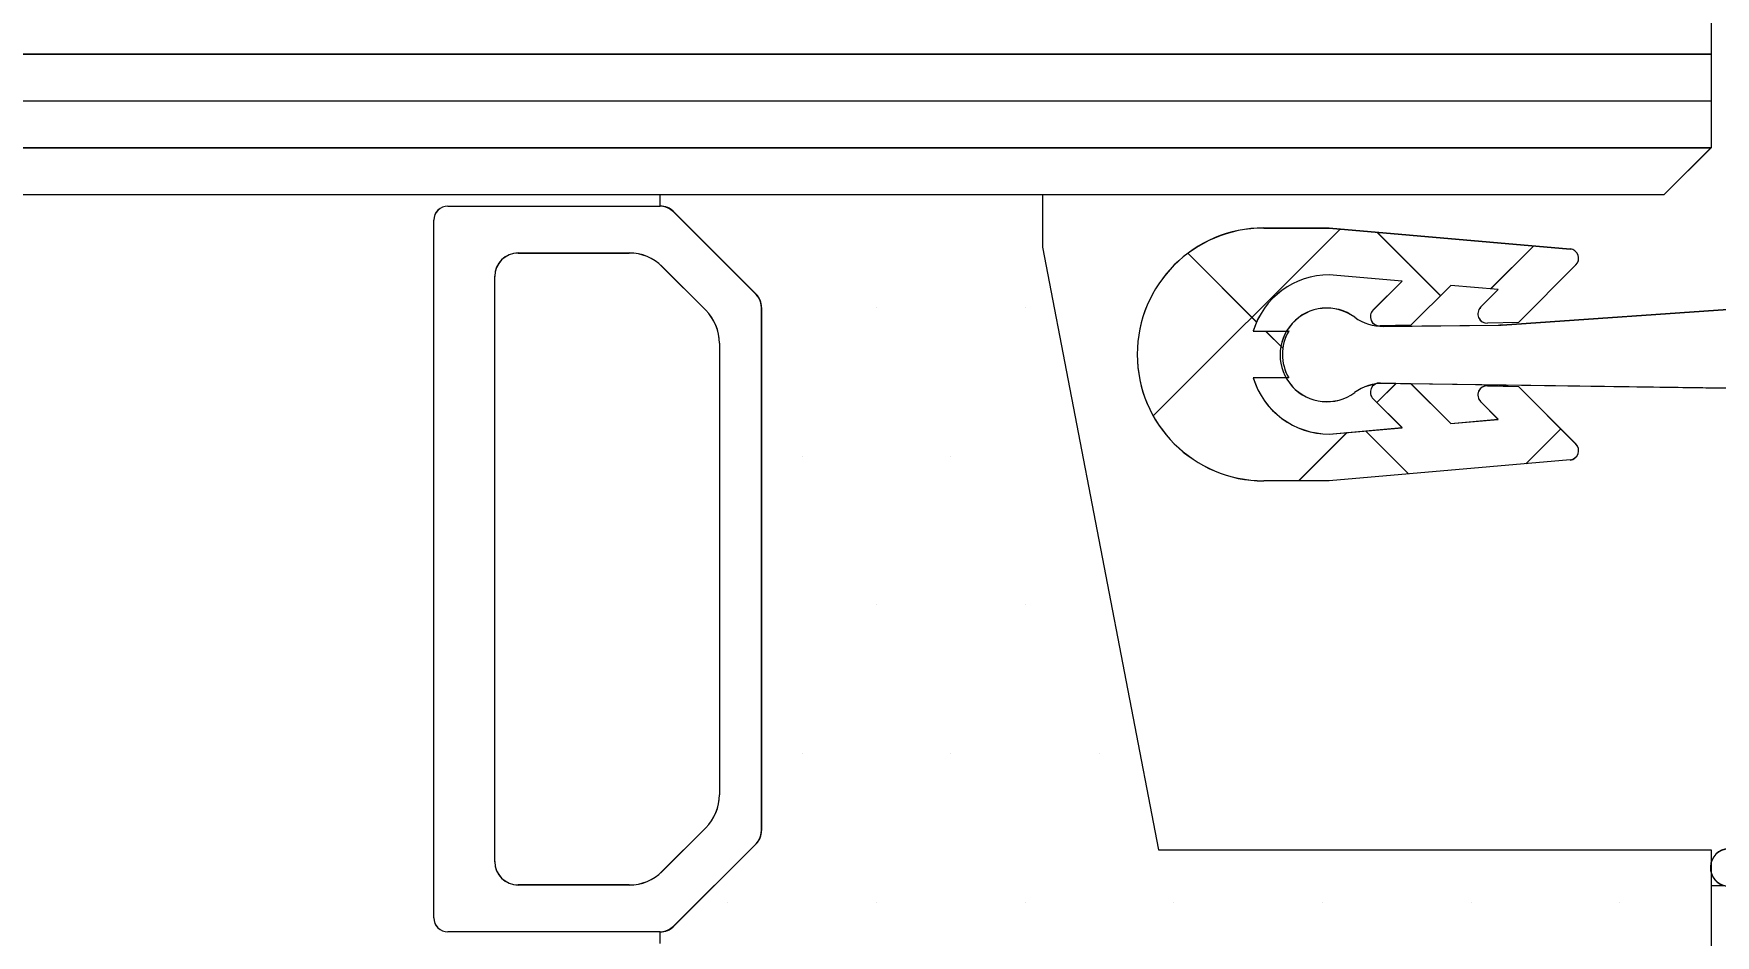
# Model space of a CAD drawing. Extents: x 820 to 5791, y 1495 to 5010.
# Drawn here: x 3659.07 to 3662.662, y 2077.625 to 2079.551 of the extents above; entities that cross this region are included whole.
import ezdxf

# ---------------------------------------------------------------- set-up
doc = ezdxf.new("R2010")
doc.units = 0
doc.header["$LTSCALE"] = 20
doc.layers.get('0').update_dxf_attribs({"linetype": 'CONTINUOUS', "lineweight": 15})
doc.layers.get('DEFPOINTS').update_dxf_attribs({"linetype": 'CONTINUOUS'})
doc.layers.add('_00_TT_PLASTER INTERIOR', color=60, linetype='CONTINUOUS', lineweight=0)
doc.layers.add('ölç', color=63, linetype='CONTINUOUS', lineweight=20)
doc.layers.add('dış ölçü', color=7, linetype='CONTINUOUS', lineweight=20, true_color=0x0d6787)
doc.styles.add('TRS', font='times.ttf', dxfattribs={"width": 0.8})
doc.dimstyles.new('dış ölçü', dxfattribs={"dimtxt": 12, "dimasz": 5, "dimexe": 5, "dimexo": 35, "dimgap": 5, "dimtad": 1, "dimdec": 0, "dimdsep": 46, "dimtxsty": 'TRS', "dimblk": 'DOT', "dimcen": 0, "dimdle": 0.1, "dimclrd": 256, "dimclre": 256, "dimclrt": 73, "dimadec": 0, "dimazin": 0, "dimtfac": 0.3, "dimtdec": 0, "dimtix": 1, "dimtmove": 2, "dimatfit": 3, "dimldrblk": 'DOT', "dimfxl": 1, "dimfxlon": 1, "dimtolj": 1, "dimarcsym": 0})

# ---------------------------------------------------------------- blocks, each defined once
blk = doc.blocks.new('_Dot')
at = {"layer": 'ölç', "color": 0, "lineweight": -2}
blk.add_line((-0.5, 0), (-1, 0), dxfattribs=at)
at = {"layer": 'ölç', "color": 0, "const_width": 0.5}
blk.add_lwpolyline([(-0.25, 0, 1), (0.25, 0, 1)], format="xyb", close=True, dxfattribs=at)
blk = doc.blocks.new('*D178')
at = {"layer": 'DEFPOINTS', "color": 0, "transparency": 16777216}
for p in [(3678.3798, 2110.7498), (3478.3798, 2110.0445), (3678.3798, 1809.2783)]:
    blk.add_point(p, dxfattribs=at)
at = {"layer": 'dış ölçü', "lineweight": -2, "transparency": 16777216}
for p, q in [((3478.3798, 1810.2783), (3478.3798, 1804.2783)), ((3678.3798, 1810.2783), (3678.3798, 1804.2783)), ((3483.3798, 1809.2783), (3673.3798, 1809.2783))]:
    blk.add_line(p, q, dxfattribs=at)
at = {"layer": 'dış ölçü', "lineweight": -2, "transparency": 16777216, "xscale": 5, "yscale": 5, "zscale": 5, "rotation": 180}
blk.add_blockref('_Dot', (3478.3798, 1809.2783), dxfattribs=at)
at = {"layer": 'dış ölçü', "lineweight": -2, "transparency": 16777216, "xscale": 5, "yscale": 5, "zscale": 5}
blk.add_blockref('_Dot', (3678.3798, 1809.2783), dxfattribs=at)
at = {"layer": 'dış ölçü', "color": 73, "transparency": 16777216, "insert": (3578.3798, 1820.3821), "char_height": 12, "attachment_point": 5, "style": 'TRS'}
blk.add_mtext('\\A1;200', dxfattribs=at)
blk = doc.blocks.new('*D180')
at = {"layer": 'DEFPOINTS', "color": 0, "transparency": 16777216}
for p in [(3700.9717, 2100.0445), (2054.2879, 2083.4408), (3700.9717, 1729.2783)]:
    blk.add_point(p, dxfattribs=at)
at = {"layer": 'dış ölçü', "lineweight": -2, "transparency": 16777216}
for p, q in [((2054.2879, 1730.2783), (2054.2879, 1724.2783)), ((3700.9717, 1730.2783), (3700.9717, 1724.2783)), ((2059.2879, 1729.2783), (3695.9717, 1729.2783))]:
    blk.add_line(p, q, dxfattribs=at)
at = {"layer": 'dış ölçü', "lineweight": -2, "transparency": 16777216, "xscale": 5, "yscale": 5, "zscale": 5, "rotation": 180}
blk.add_blockref('_Dot', (2054.2879, 1729.2783), dxfattribs=at)
at = {"layer": 'dış ölçü', "lineweight": -2, "transparency": 16777216, "xscale": 5, "yscale": 5, "zscale": 5}
blk.add_blockref('_Dot', (3700.9717, 1729.2783), dxfattribs=at)
at = {"layer": 'dış ölçü', "color": 73, "transparency": 16777216, "insert": (2877.6298, 1740.3994), "char_height": 12, "attachment_point": 5, "style": 'TRS'}
blk.add_mtext('\\A1;1647', dxfattribs=at)
blk = doc.blocks.new('HGJFG')
at = {"color": 9}
for p, q in [((-1501.9346, -3290.0903), (-1501.9346, -3291.0423)), ((-1501.9346, -3290.0906), (-1501.9346, -3291.0426)), ((-1587.6277, -3290.8423), (-1501.9346, -3290.8423)), ((-1587.6277, -3290.8426), (-1501.9346, -3290.8426)), ((-1587.6277, -3290.9423), (-1501.9346, -3290.9423)), ((-1587.6277, -3290.9426), (-1501.9346, -3290.9426)), ((-1587.6277, -3291.0423), (-1501.9346, -3291.0423)), ((-1587.6277, -3291.0426), (-1501.9346, -3291.0426)), ((-1501.9346, -3291.0423), (-1502.0346, -3291.1423)), ((-1501.9346, -3291.0426), (-1502.0346, -3291.1426)), ((-1587.6277, -3291.1423), (-1502.0346, -3291.1423)), ((-1587.6277, -3291.1426), (-1502.0346, -3291.1426)), ((-1504.179, -3291.1673), (-1504.179, -3291.1423)), ((-1504.179, -3291.1423), (-1503.3625, -3291.1423)), ((-1504.179, -3291.1676), (-1504.179, -3291.1426)), ((-1504.179, -3291.1426), (-1503.3625, -3291.1426)), ((-1503.3625, -3291.1423), (-1503.3625, -3291.2551)), ((-1503.3625, -3291.1426), (-1503.3625, -3291.2553)), ((-1504.1685, -3291.1688), (-1504.179, -3291.1673)), ((-1504.1685, -3291.169), (-1504.179, -3291.1676)), ((-1504.1591, -3291.1727), (-1504.1685, -3291.1688)), ((-1504.1591, -3291.1729), (-1504.1685, -3291.169)), ((-1504.1507, -3291.1791), (-1504.1591, -3291.1727)), ((-1504.1507, -3291.1793), (-1504.1591, -3291.1729)), ((-1503.9742, -3291.3556), (-1504.1507, -3291.1791)), ((-1503.9742, -3291.3559), (-1504.1507, -3291.1793)), ((-1503.1259, -3291.6155), (-1502.7264, -3291.2161)), ((-1502.8901, -3291.214), (-1502.7502, -3291.214)), ((-1502.8901, -3291.2143), (-1502.7502, -3291.2143)), ((-1502.7502, -3291.214), (-1502.2356, -3291.2588)), ((-1502.7502, -3291.2143), (-1502.2356, -3291.259)), ((-1503.126, -3291.6156), (-1502.7266, -3291.2163)), ((-1502.5126, -3291.3586), (-1502.6482, -3291.2229)), ((-1502.5124, -3291.3587), (-1502.648, -3291.2231)), ((-1502.4053, -3291.344), (-1502.3133, -3291.252)), ((-1503.3625, -3291.2551), (-1503.1146, -3292.5423)), ((-1503.3625, -3291.2553), (-1503.1146, -3292.5426)), ((-1502.9053, -3291.4148), (-1503.0521, -3291.268)), ((-1502.9053, -3291.4149), (-1503.0519, -3291.2682)), ((-1502.4055, -3291.3442), (-1502.3135, -3291.2522)), ((-1502.5947, -3291.3275), (-1502.7501, -3291.314)), ((-1502.5947, -3291.3278), (-1502.7501, -3291.3143)), ((-1502.2232, -3291.2928), (-1502.3462, -3291.4158)), ((-1502.2232, -3291.2931), (-1502.3462, -3291.416)), ((-1503.9678, -3291.3639), (-1503.9742, -3291.3556)), ((-1503.9678, -3291.3641), (-1503.9742, -3291.3559)), ((-1502.6563, -3291.3892), (-1502.5947, -3291.3275)), ((-1502.6563, -3291.3894), (-1502.5947, -3291.3278)), ((-1502.4906, -3291.3366), (-1502.5756, -3291.4216)), ((-1502.4906, -3291.3368), (-1502.5756, -3291.4218)), ((-1502.389, -3291.3454), (-1502.4906, -3291.3366)), ((-1502.389, -3291.3456), (-1502.4906, -3291.3368)), ((-1502.4269, -3291.3833), (-1502.389, -3291.3454)), ((-1502.4269, -3291.3835), (-1502.389, -3291.3456)), ((-1503.9638, -3291.3735), (-1503.9678, -3291.3639)), ((-1503.9638, -3291.3737), (-1503.9678, -3291.3641)), ((-1503.9625, -3291.3839), (-1503.9638, -3291.3735)), ((-1503.9625, -3291.3841), (-1503.9638, -3291.3737)), ((-1503.9625, -3292.5008), (-1503.9625, -3291.3839)), ((-1503.9625, -3292.501), (-1503.9625, -3291.3841)), ((-1503.7173, -3291.3839), (-1503.7173, -3291.3839)), ((-1503.7173, -3291.3839), (-1503.7173, -3291.3839)), ((-1503.3998, -3291.3839), (-1503.3998, -3291.3839)), ((-1503.3998, -3291.3839), (-1503.3998, -3291.3839)), ((-1502.3806, -3291.4211), (-1501.7562, -3291.3779)), ((-1502.3806, -3291.4213), (-1501.7562, -3291.3781)), ((-1502.5756, -3291.4216), (-1502.6416, -3291.4233)), ((-1502.5756, -3291.4218), (-1502.6416, -3291.4235)), ((-1502.634, -3291.4241), (-1502.3893, -3291.4214)), ((-1502.634, -3291.4243), (-1502.3893, -3291.4216)), ((-1502.3462, -3291.4158), (-1502.4122, -3291.4175)), ((-1502.3462, -3291.416), (-1502.4122, -3291.4177)), ((-1502.3893, -3291.4214), (-1502.3893, -3291.4214)), ((-1502.3893, -3291.4216), (-1502.3893, -3291.4216)), ((-1502.9125, -3291.4341), (-1502.8367, -3291.4341)), ((-1502.9125, -3291.4343), (-1502.8367, -3291.4343)), ((-1502.8492, -3291.4709), (-1502.8861, -3291.4341)), ((-1502.8492, -3291.4709), (-1502.8858, -3291.4343)), ((-1502.8366, -3291.5341), (-1502.9125, -3291.5341)), ((-1502.8366, -3291.5343), (-1502.9125, -3291.5343)), ((-1502.6484, -3291.587), (-1502.6072, -3291.5459)), ((-1502.6483, -3291.5869), (-1502.607, -3291.5456)), ((-1502.6416, -3291.5447), (-1502.5756, -3291.5464)), ((-1502.6416, -3291.545), (-1502.5756, -3291.5467)), ((-1501.6817, -3291.5594), (-1502.634, -3291.5461)), ((-1501.6817, -3291.5597), (-1502.634, -3291.5463)), ((-1502.5756, -3291.5464), (-1502.4906, -3291.6315)), ((-1502.5756, -3291.5467), (-1502.4906, -3291.6317)), ((-1502.4122, -3291.5506), (-1502.3462, -3291.5523)), ((-1502.4122, -3291.5509), (-1502.3462, -3291.5526)), ((-1502.3462, -3291.5523), (-1502.2232, -3291.6753)), ((-1502.3462, -3291.5526), (-1502.2232, -3291.6755)), ((-1502.5947, -3291.6405), (-1502.6563, -3291.5789)), ((-1502.5947, -3291.6407), (-1502.6563, -3291.5791)), ((-1502.389, -3291.6226), (-1502.4269, -3291.5848)), ((-1502.389, -3291.6229), (-1502.4269, -3291.585)), ((-1502.7501, -3291.6541), (-1502.5947, -3291.6405)), ((-1502.7501, -3291.6543), (-1502.5947, -3291.6407)), ((-1502.4906, -3291.6315), (-1502.389, -3291.6226)), ((-1502.4906, -3291.6317), (-1502.389, -3291.6229)), ((-1502.3301, -3291.7178), (-1502.2555, -3291.6432)), ((-1502.3299, -3291.7175), (-1502.2554, -3291.6431)), ((-1502.8156, -3291.7543), (-1502.7124, -3291.651)), ((-1502.8154, -3291.754), (-1502.7121, -3291.6508)), ((-1502.5808, -3291.7393), (-1502.6728, -3291.6473)), ((-1502.5806, -3291.7395), (-1502.6726, -3291.6475)), ((-1503.8761, -3291.7014), (-1503.8761, -3291.7014)), ((-1503.8761, -3291.7014), (-1503.8761, -3291.7014)), ((-1503.5586, -3291.7014), (-1503.5586, -3291.7014)), ((-1503.5586, -3291.7014), (-1503.5586, -3291.7014)), ((-1502.2356, -3291.7093), (-1502.7501, -3291.754)), ((-1502.2356, -3291.7096), (-1502.7501, -3291.7543)), ((-1502.7501, -3291.754), (-1502.8901, -3291.754)), ((-1502.7501, -3291.7543), (-1502.8901, -3291.7543)), ((-1503.7173, -3292.0189), (-1503.7173, -3292.0189)), ((-1503.7173, -3292.0189), (-1503.7173, -3292.0189)), ((-1503.3998, -3292.0189), (-1503.3998, -3292.0189)), ((-1503.3998, -3292.0189), (-1503.3998, -3292.0189)), ((-1503.8761, -3292.3364), (-1503.8761, -3292.3364)), ((-1503.8761, -3292.3364), (-1503.8761, -3292.3364)), ((-1503.5586, -3292.3364), (-1503.5586, -3292.3364)), ((-1503.5586, -3292.3364), (-1503.5586, -3292.3364)), ((-1503.2411, -3292.3364), (-1503.2411, -3292.3364)), ((-1503.2411, -3292.3364), (-1503.2411, -3292.3364)), ((-1503.9638, -3292.5112), (-1503.9625, -3292.5008)), ((-1503.9638, -3292.5114), (-1503.9625, -3292.501)), ((-1504.1507, -3292.7056), (-1503.9742, -3292.5291)), ((-1504.1507, -3292.7059), (-1503.9742, -3292.5293)), ((-1503.9742, -3292.5291), (-1503.9679, -3292.521)), ((-1503.9742, -3292.5293), (-1503.9679, -3292.5212)), ((-1503.9679, -3292.521), (-1503.9638, -3292.5112)), ((-1503.9679, -3292.5212), (-1503.9638, -3292.5114)), ((-1503.1146, -3292.5423), (-1501.9346, -3292.5423)), ((-1503.1146, -3292.5426), (-1501.9346, -3292.5426)), ((-1501.9346, -3292.5423), (-1501.9346, -3292.8423)), ((-1501.9346, -3292.5426), (-1501.9346, -3292.8426)), ((-1501.9061, -3292.619), (-1501.9346, -3292.619)), ((-1501.9346, -3292.619), (-1501.9346, -3293.3183)), ((-1501.9061, -3292.6192), (-1501.9346, -3292.6192)), ((-1501.9346, -3292.6192), (-1501.9346, -3293.3186)), ((-1504.0348, -3292.6539), (-1504.0348, -3292.6539)), ((-1504.0348, -3292.6539), (-1504.0348, -3292.6539)), ((-1503.7173, -3292.6539), (-1503.7173, -3292.6539)), ((-1503.7173, -3292.6539), (-1503.7173, -3292.6539)), ((-1503.3998, -3292.6539), (-1503.3998, -3292.6539)), ((-1503.3998, -3292.6539), (-1503.3998, -3292.6539)), ((-1503.0823, -3292.6539), (-1503.0823, -3292.6539)), ((-1503.0823, -3292.6539), (-1503.0823, -3292.6539)), ((-1502.7648, -3292.6539), (-1502.7648, -3292.6539)), ((-1502.7648, -3292.6539), (-1502.7648, -3292.6539)), ((-1502.4473, -3292.6539), (-1502.4473, -3292.6539)), ((-1502.4473, -3292.6539), (-1502.4473, -3292.6539)), ((-1502.1298, -3292.6539), (-1502.1298, -3292.6539)), ((-1502.1298, -3292.6539), (-1502.1298, -3292.6539)), ((-1504.179, -3292.7173), (-1504.1681, -3292.7158)), ((-1504.179, -3292.7176), (-1504.1681, -3292.7161)), ((-1504.179, -3292.7423), (-1504.179, -3292.7173)), ((-1504.179, -3292.7426), (-1504.179, -3292.7176)), ((-1504.1681, -3292.7158), (-1504.1589, -3292.7119)), ((-1504.1681, -3292.7161), (-1504.1589, -3292.7121)), ((-1504.1589, -3292.7119), (-1504.1507, -3292.7056)), ((-1504.1589, -3292.7121), (-1504.1507, -3292.7059))]:
    blk.add_line(p, q, dxfattribs=at)
at = {"color": 9, "ltscale": 10}
for p, q in [((-1504.6325, -3291.1673), (-1504.179, -3291.1673)), ((-1504.6325, -3291.1676), (-1504.179, -3291.1676)), ((-1504.1507, -3291.1791), (-1503.9742, -3291.3556)), ((-1504.1507, -3291.1793), (-1503.9742, -3291.3559)), ((-1504.6625, -3292.6873), (-1504.6625, -3291.1973)), ((-1504.6625, -3292.6876), (-1504.6625, -3291.1976)), ((-1504.4825, -3291.2673), (-1504.2453, -3291.2673)), ((-1504.4825, -3291.2676), (-1504.2453, -3291.2676)), ((-1504.5325, -3292.5673), (-1504.5325, -3291.3173)), ((-1504.5325, -3292.5676), (-1504.5325, -3291.3176)), ((-1504.1746, -3291.2966), (-1504.0818, -3291.3895)), ((-1504.1746, -3291.2969), (-1504.0818, -3291.3897)), ((-1503.9625, -3291.3839), (-1503.9625, -3292.5008)), ((-1503.9625, -3291.3841), (-1503.9625, -3292.501)), ((-1504.0525, -3291.4602), (-1504.0525, -3292.4245)), ((-1504.0525, -3291.4604), (-1504.0525, -3292.4247)), ((-1504.0818, -3292.4952), (-1504.1746, -3292.5881)), ((-1504.0818, -3292.4954), (-1504.1746, -3292.5883)), ((-1503.9742, -3292.5291), (-1504.1507, -3292.7056)), ((-1503.9742, -3292.5293), (-1504.1507, -3292.7059)), ((-1504.2453, -3292.6173), (-1504.4825, -3292.6173)), ((-1504.2453, -3292.6176), (-1504.4825, -3292.6176)), ((-1504.179, -3292.7173), (-1504.6325, -3292.7173)), ((-1504.179, -3292.7176), (-1504.6325, -3292.7176))]:
    blk.add_line(p, q, dxfattribs=at)
for centre, radius, start, end in [((-1504.6325, -3291.1973), 0.03, 90, 180), ((-1504.6325, -3291.1976), 0.03, 90, 180), ((-1504.179, -3291.2073), 0.04, 45, 90), ((-1504.179, -3291.2076), 0.04, 45, 90), ((-1504.4825, -3291.3173), 0.05, 90, 180), ((-1504.4825, -3291.3176), 0.05, 90, 180), ((-1504.2453, -3291.3673), 0.1, 45, 90), ((-1504.2453, -3291.3676), 0.1, 45, 90), ((-1504.0025, -3291.3839), 0.04, 360, 45), ((-1504.0025, -3291.3841), 0.04, 360, 45), ((-1504.1525, -3291.4602), 0.1, 0, 45), ((-1504.1525, -3291.4604), 0.1, 0, 45), ((-1504.1525, -3292.4245), 0.1, 315, 360), ((-1504.1525, -3292.4247), 0.1, 315, 360), ((-1504.0025, -3292.5008), 0.04, 315, 0), ((-1504.0025, -3292.501), 0.04, 315, 0), ((-1504.4825, -3292.5673), 0.05, 180, 270), ((-1504.4825, -3292.5676), 0.05, 180, 270), ((-1504.2453, -3292.5173), 0.1, 270, 315), ((-1504.2453, -3292.5176), 0.1, 270, 315), ((-1504.6325, -3292.6873), 0.03, 180, 270), ((-1504.6325, -3292.6876), 0.03, 180, 270), ((-1504.179, -3292.6773), 0.04, 270, 315), ((-1504.179, -3292.6776), 0.04, 270, 315)]:
    blk.add_arc(centre, radius, start, end, dxfattribs=at)
at = {"color": 9}
for centre, radius, start, end in [((-1502.8901, -3291.484), 0.27, 90, 270), ((-1502.8901, -3291.4843), 0.27, 90, 270), ((-1502.2374, -3291.2787), 0.02, 315, 85.0314), ((-1502.2374, -3291.2789), 0.02, 315, 85.0314), ((-1502.7501, -3291.484), 0.17, 90, 162.9053), ((-1502.7501, -3291.4843), 0.17, 90, 162.9053), ((-1502.7551, -3291.485), 0.1, 53.5859, 306.3827), ((-1502.7551, -3291.4853), 0.1, 53.5859, 306.3827), ((-1502.6422, -3291.4033), 0.02, 135, 271.4597), ((-1502.6422, -3291.4035), 0.02, 135, 271.4597), ((-1502.4127, -3291.3975), 0.02, 135, 271.4597), ((-1502.4127, -3291.3977), 0.02, 135, 271.4597), ((-1502.6364, -3291.3241), 0.1, 233.5859, 271.366), ((-1502.6364, -3291.3243), 0.1, 233.5859, 271.366), ((-1502.3909, -3291.2714), 0.15, 270.6241, 273.9567), ((-1502.3909, -3291.2716), 0.15, 270.6241, 273.9567), ((-1502.7501, -3291.484), 0.1, 150.0191, 210.0172), ((-1502.7501, -3291.4843), 0.1, 150.0191, 210.0172), ((-1502.7501, -3291.4841), 0.17, 197.0947, 270), ((-1502.7501, -3291.4843), 0.17, 197.0947, 270), ((-1502.6365, -3291.6461), 0.1, 88.5403, 126.3827), ((-1502.6365, -3291.6463), 0.1, 88.5403, 126.3827), ((-1502.6422, -3291.5647), 0.02, 88.5403, 225), ((-1502.6422, -3291.565), 0.02, 88.5403, 225), ((-1502.4127, -3291.5706), 0.02, 88.5403, 225), ((-1502.4127, -3291.5709), 0.02, 88.5403, 225), ((-1502.2374, -3291.6894), 0.02, 274.9686, 45), ((-1502.2374, -3291.6897), 0.02, 274.9686, 45), ((-1501.8961, -3292.5799), 0.04, 92.0374, 262.9464), ((-1501.8961, -3292.5802), 0.04, 92.0374, 262.9464)]:
    blk.add_arc(centre, radius, start, end, dxfattribs=at)

msp = doc.modelspace()

# ---------------------------------------------------------------- block references
at = {"layer": '_00_TT_PLASTER INTERIOR'}
msp.add_blockref('HGJFG', (5164.5872, 5370.3499), dxfattribs=at)

# ---------------------------------------------------------------- dimensions: what is measured, and where the dimension line sits
at = {"layer": 'dış ölçü'}
for base, p1, p2, picture, middle in [((3678.3798, 1809.2783), (3478.3798, 2110.0445), (3678.3798, 2110.7498), '*D178', (3578.3798, 1820.3821)), ((3700.9717, 1729.2783), (2054.2879, 2083.4408), (3700.9717, 2100.0445), '*D180', (2877.6298, 1740.3994))]:
    dim = msp.add_linear_dim(base=base, p1=p1, p2=p2, dimstyle='dış ölçü', dxfattribs=at)
    dim.commit()
    dim.dimension.update_dxf_attribs({"geometry": picture, "text_midpoint": middle})

doc.saveas('drawing.dxf')
